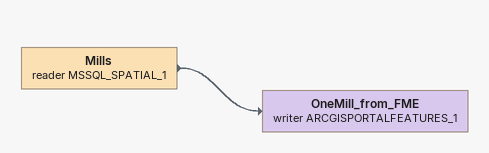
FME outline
Mills (reader MSSQL_SPATIAL_1)
    -> OneMill_from_FME (writer ARCGISPORTALFEATURES_1)
OneMill_from_FME (writer ARCGISPORTALFEATURES_1)
